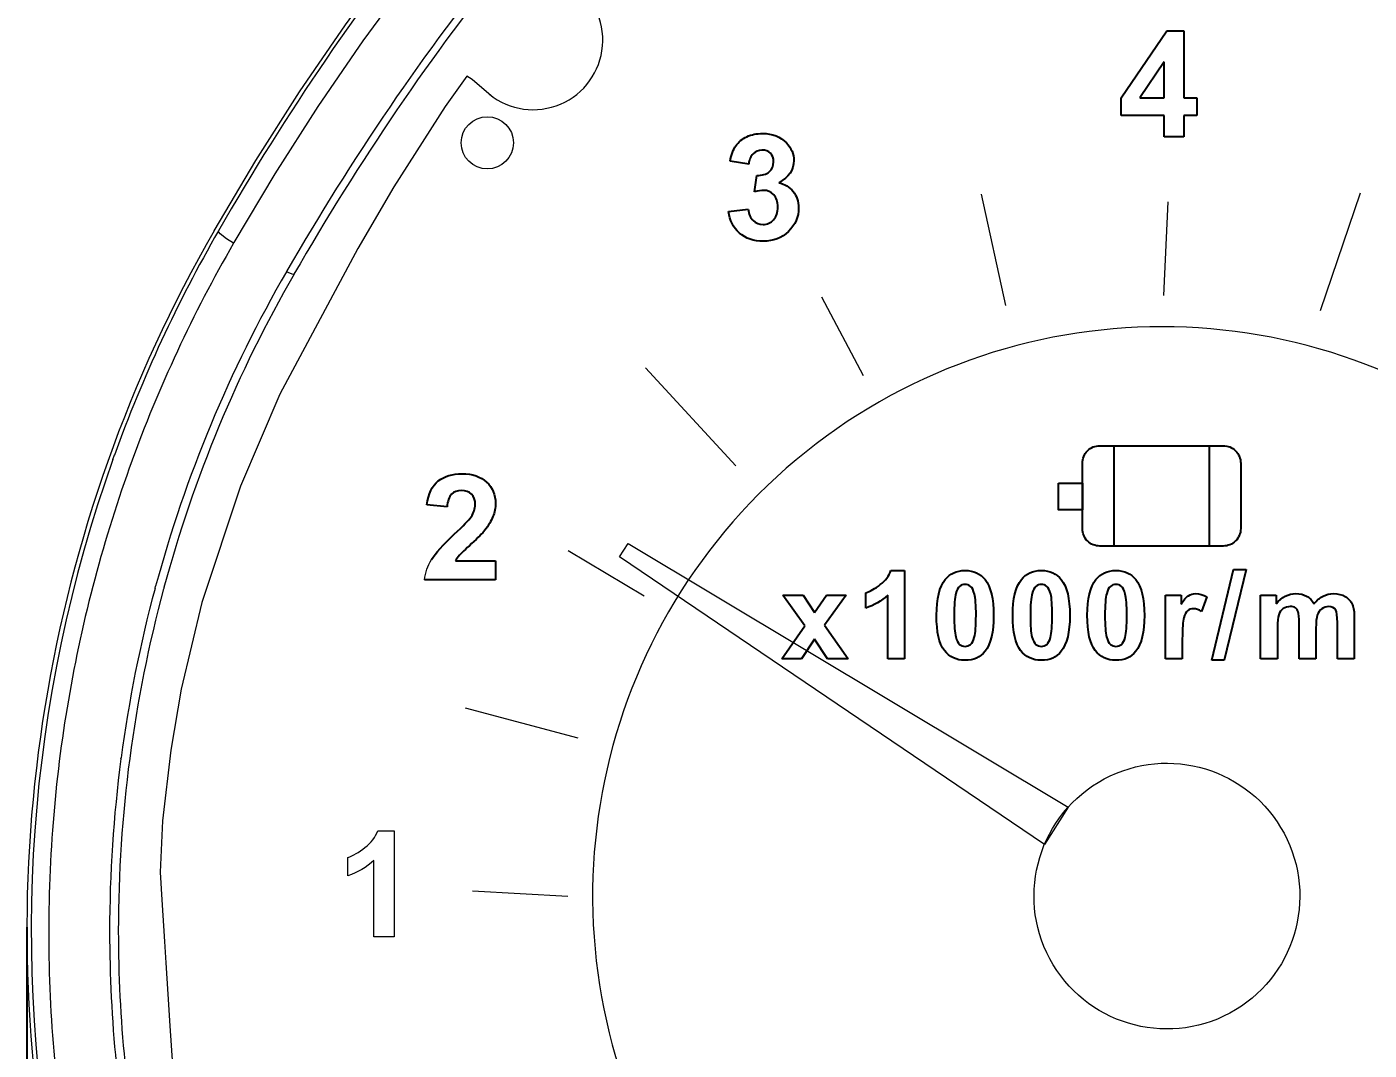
# Model space of a CAD drawing. Header units: millimetres. Extents: x 2768 to 3957, y 940 to 1781.
# Drawn here: x 2845.7 to 2922.7, y 1482 to 1540.8 of the extents above; entities that cross this region are included whole.
import ezdxf

# ---------------------------------------------------------------- set-up
doc = ezdxf.new("R2010")
doc.units = ezdxf.units.MM
doc.layers.add('layer 1', color=7, linetype='Continuous')
doc.layers.add('尺寸标注', color=2, linetype='Continuous', lineweight=25)
doc.layers.add('粗实线', color=7, linetype='Continuous', lineweight=50)
doc.styles.add('SGW', font='gbenor.shx', dxfattribs={"width": 0.6, "bigfont": 'hztxt.shx'})
doc.dimstyles.new('线性', dxfattribs={"dimtxt": 7, "dimasz": 3.5, "dimexe": 1.25, "dimexo": 0.625, "dimtad": 1, "dimdsep": 46, "dimtxsty": 'SGW', "dimcen": 2.5, "dimadec": 0, "dimazin": 0, "dimtfac": 1, "dimtmove": 0, "dimatfit": 3, "dimfxl": 0, "dimarcsym": 0})

# ---------------------------------------------------------------- blocks, each defined once
blk = doc.blocks.new('*D5')
at = {"layer": 'Defpoints', "color": 0, "transparency": 16777216}
for p in [(2845.68, 1489.724), (3250.544, 1487.475), (3250.544, 1384.509)]:
    blk.add_point(p, dxfattribs=at)
at = {"layer": '尺寸标注', "color": 0, "lineweight": -2, "transparency": 16777216}
for p, q in [((2845.68, 1489.099), (2845.68, 1383.259)), ((3250.544, 1486.85), (3250.544, 1383.259)), ((2849.18, 1384.509), (3247.044, 1384.509))]:
    blk.add_line(p, q, dxfattribs=at)
at = {"layer": '尺寸标注', "color": 0, "transparency": 16777216}
for points in [[(2849.18, 1385.093), (2849.18, 1383.926), (2845.68, 1384.509)], [(3247.044, 1385.093), (3247.044, 1383.926), (3250.544, 1384.509)]]:
    blk.add_solid(points, dxfattribs=at)
at = {"layer": '尺寸标注', "color": 0, "transparency": 16777216, "insert": (3048.112, 1388.634), "char_height": 7, "attachment_point": 5, "style": 'SGW'}
blk.add_mtext('404.9', dxfattribs=at)
blk = doc.blocks.new('_DotSmall')
at = {"color": 0, "linetype": 'ByBlock', "const_width": 0.5}
blk.add_lwpolyline([(-0.0625, 0, 1), (0.0625, 0, 1)], format="xyb", close=True, dxfattribs=at)

msp = doc.modelspace()

# ---------------------------------------------------------------- linework, layer by layer
for p, q in [((2908.082, 1516.749), (2908.082, 1510.984)), ((2913.559, 1516.749), (2913.559, 1510.984))]:
    msp.add_line(p, q)
msp.add_lwpolyline([(2907.271, 1516.749), (2914.359, 1516.749, -0.414214), (2915.359, 1515.749), (2915.359, 1511.984, -0.414214), (2914.359, 1510.984), (2907.271, 1510.984, -0.414214), (2906.271, 1511.984), (2906.271, 1515.749, -0.414214)], format="xyb", close=True)
msp.add_lwpolyline([(2904.901, 1514.587), (2906.271, 1514.587), (2906.271, 1513.074), (2904.901, 1513.074)], close=True)
at = {"layer": 'layer 1', "color": 51, "lineweight": 20}
msp.add_ellipse((2872.108, 1534.139), major_axis=(0, 1.5), ratio=1, dxfattribs=at)
at = {"layer": 'layer 1', "color": 7}
for points in [[(2908.491, 1536.72), (2908.491, 1536.72), (2911.122, 1540.569), (2911.122, 1540.569)], [(2911.122, 1540.569), (2911.122, 1540.569), (2912.097, 1540.569), (2912.097, 1540.569)], [(2912.097, 1540.569), (2912.097, 1540.569), (2912.097, 1536.724), (2912.097, 1536.724)], [(2910.972, 1538.796), (2910.972, 1538.796), (2909.579, 1536.724), (2909.579, 1536.724)], [(2910.972, 1536.724), (2910.972, 1536.724), (2910.972, 1538.796), (2910.972, 1538.796)], [(2908.491, 1535.702), (2908.491, 1535.702), (2908.491, 1536.72), (2908.491, 1536.72)], [(2909.579, 1536.724), (2909.579, 1536.724), (2910.972, 1536.724), (2910.972, 1536.724)], [(2912.097, 1536.724), (2912.097, 1536.724), (2912.849, 1536.724), (2912.849, 1536.724)], [(2912.849, 1536.724), (2912.849, 1536.724), (2912.849, 1535.702), (2912.849, 1535.702)], [(2910.972, 1535.702), (2910.972, 1535.702), (2908.491, 1535.702), (2908.491, 1535.702)], [(2910.972, 1534.483), (2910.972, 1534.483), (2910.972, 1535.702), (2910.972, 1535.702)], [(2912.097, 1535.702), (2912.097, 1535.702), (2912.097, 1534.483), (2912.097, 1534.483)], [(2912.849, 1535.702), (2912.849, 1535.702), (2912.097, 1535.702), (2912.097, 1535.702)], [(2886.38, 1533.97), (2886.53, 1534.188), (2886.74, 1534.36), (2887.008, 1534.486)], [(2912.097, 1534.483), (2912.097, 1534.483), (2910.972, 1534.483), (2910.972, 1534.483)], [(2886.043, 1533.09), (2886.118, 1533.457), (2886.229, 1533.751), (2886.38, 1533.97)], [(2887.371, 1533.512), (2887.23, 1533.375), (2887.144, 1533.174), (2887.114, 1532.91)], [(2887.114, 1532.91), (2887.114, 1532.91), (2886.043, 1533.09), (2886.043, 1533.09)], [(2887.448, 1531.322), (2887.448, 1531.322), (2887.577, 1532.268), (2887.577, 1532.268)], [(2887.577, 1532.268), (2887.892, 1532.261), (2888.131, 1532.328), (2888.296, 1532.472)], [(2888.838, 1531.847), (2889.185, 1531.772), (2889.462, 1531.606), (2889.671, 1531.346)], [(2885.957, 1530.198), (2885.957, 1530.198), (2887.08, 1530.333), (2887.08, 1530.333)], [(2886.585, 1528.959), (2886.224, 1529.275), (2886.015, 1529.687), (2885.957, 1530.198)], [(2887.08, 1530.333), (2887.117, 1530.047), (2887.213, 1529.828), (2887.371, 1529.677)], [(2868.646, 1513.344), (2868.715, 1513.984), (2868.931, 1514.442), (2869.295, 1514.722)], [(2870.052, 1513.957), (2869.909, 1513.81), (2869.826, 1513.567), (2869.803, 1513.229)], [(2869.803, 1513.229), (2869.803, 1513.229), (2868.646, 1513.344), (2868.646, 1513.344)], [(2870.213, 1511.667), (2870.738, 1512.153), (2871.058, 1512.485), (2871.176, 1512.659)], [(2872.435, 1512.673), (2872.338, 1512.426), (2872.183, 1512.168), (2871.971, 1511.898)], [(2868.907, 1510.213), (2869.127, 1510.579), (2869.564, 1511.063), (2870.213, 1511.667)], [(2871.971, 1511.898), (2871.83, 1511.719), (2871.576, 1511.461), (2871.21, 1511.125)], [(2870.513, 1510.454), (2870.416, 1510.344), (2870.335, 1510.237), (2870.275, 1510.133)], [(2871.21, 1511.125), (2870.843, 1510.789), (2870.611, 1510.565), (2870.513, 1510.454)], [(2870.275, 1510.133), (2870.275, 1510.133), (2872.582, 1510.133), (2872.582, 1510.133)], [(2872.582, 1510.133), (2872.582, 1510.133), (2872.582, 1509.053), (2872.582, 1509.053)], [(2913.703, 1504.425), (2913.703, 1504.425), (2914.954, 1509.647), (2914.954, 1509.647)], [(2915.681, 1509.647), (2915.681, 1509.647), (2914.416, 1504.425), (2914.416, 1504.425)], [(2914.954, 1509.647), (2914.954, 1509.647), (2915.681, 1509.647), (2915.681, 1509.647)], [(2872.582, 1509.053), (2872.582, 1509.053), (2868.509, 1509.053), (2868.509, 1509.053)], [(2894.668, 1508.774), (2894.964, 1509.005), (2895.168, 1509.275), (2895.277, 1509.583)], [(2895.277, 1509.583), (2895.277, 1509.583), (2896.063, 1509.583), (2896.063, 1509.583)], [(2896.063, 1509.583), (2896.063, 1509.583), (2896.063, 1504.511), (2896.063, 1504.511)], [(2898.395, 1509.065), (2898.668, 1509.41), (2899.049, 1509.583), (2899.538, 1509.583)], [(2899.538, 1509.583), (2900.028, 1509.583), (2900.41, 1509.408), (2900.686, 1509.058)], [(2902.769, 1509.065), (2903.042, 1509.41), (2903.423, 1509.583), (2903.912, 1509.583)], [(2903.912, 1509.583), (2904.403, 1509.583), (2904.785, 1509.408), (2905.06, 1509.058)], [(2907.052, 1509.065), (2907.325, 1509.41), (2907.706, 1509.583), (2908.195, 1509.583)], [(2908.195, 1509.583), (2908.685, 1509.583), (2909.067, 1509.408), (2909.342, 1509.058)], [(2889.066, 1508.169), (2889.066, 1508.169), (2890.248, 1508.169), (2890.248, 1508.169)], [(2890.331, 1506.396), (2890.331, 1506.396), (2889.066, 1508.169), (2889.066, 1508.169)], [(2890.248, 1508.169), (2890.248, 1508.169), (2890.896, 1507.164), (2890.896, 1507.164)], [(2890.896, 1507.164), (2890.896, 1507.164), (2891.578, 1508.169), (2891.578, 1508.169)], [(2892.715, 1508.169), (2892.715, 1508.169), (2891.475, 1506.437), (2891.475, 1506.437)], [(2891.578, 1508.169), (2891.578, 1508.169), (2892.715, 1508.169), (2892.715, 1508.169)], [(2893.845, 1508.305), (2894.096, 1508.387), (2894.372, 1508.543), (2894.668, 1508.774)], [(2893.845, 1507.426), (2893.845, 1507.426), (2893.845, 1508.305), (2893.845, 1508.305)], [(2895.095, 1508.16), (2894.741, 1507.828), (2894.324, 1507.584), (2893.845, 1507.426)], [(2895.095, 1504.511), (2895.095, 1504.511), (2895.095, 1508.16), (2895.095, 1508.16)], [(2899.225, 1508.668), (2899.133, 1508.593), (2899.062, 1508.459), (2899.011, 1508.266)], [(2899.538, 1508.78), (2899.422, 1508.78), (2899.317, 1508.742), (2899.225, 1508.668)], [(2899.851, 1508.668), (2899.759, 1508.742), (2899.656, 1508.78), (2899.538, 1508.78)], [(2900.077, 1508.223), (2900.017, 1508.444), (2899.941, 1508.593), (2899.851, 1508.668)], [(2903.599, 1508.668), (2903.508, 1508.593), (2903.436, 1508.459), (2903.385, 1508.266)], [(2903.912, 1508.78), (2903.796, 1508.78), (2903.691, 1508.742), (2903.599, 1508.668)], [(2904.225, 1508.668), (2904.133, 1508.742), (2904.03, 1508.78), (2903.912, 1508.78)], [(2904.451, 1508.223), (2904.391, 1508.444), (2904.315, 1508.593), (2904.225, 1508.668)], [(2907.882, 1508.668), (2907.79, 1508.593), (2907.718, 1508.459), (2907.668, 1508.266)], [(2908.195, 1508.78), (2908.078, 1508.78), (2907.974, 1508.742), (2907.882, 1508.668)], [(2908.508, 1508.668), (2908.416, 1508.742), (2908.312, 1508.78), (2908.195, 1508.78)], [(2908.733, 1508.223), (2908.673, 1508.444), (2908.598, 1508.593), (2908.508, 1508.668)], [(2911.041, 1508.169), (2911.041, 1508.169), (2911.939, 1508.169), (2911.939, 1508.169)], [(2911.041, 1504.511), (2911.041, 1504.511), (2911.041, 1508.169), (2911.041, 1508.169)], [(2911.939, 1508.169), (2911.939, 1508.169), (2911.939, 1507.65), (2911.939, 1507.65)], [(2911.939, 1507.65), (2912.093, 1507.895), (2912.232, 1508.058), (2912.355, 1508.135)], [(2913.411, 1508.069), (2913.411, 1508.069), (2913.111, 1507.226), (2913.111, 1507.226)], [(2916.5, 1504.511), (2916.5, 1504.511), (2916.5, 1508.169), (2916.5, 1508.169)], [(2916.5, 1508.169), (2916.5, 1508.169), (2917.392, 1508.169), (2917.392, 1508.169)], [(2917.392, 1508.169), (2917.392, 1508.169), (2917.392, 1507.671), (2917.392, 1507.671)], [(2919.142, 1508.108), (2919.315, 1508.012), (2919.456, 1507.866), (2919.566, 1507.671)], [(2921.364, 1508.088), (2921.55, 1507.98), (2921.689, 1507.819), (2921.781, 1507.608)], [(2917.803, 1507.391), (2917.683, 1507.311), (2917.597, 1507.194), (2917.545, 1507.043)], [(2918.66, 1507.205), (2918.626, 1507.308), (2918.572, 1507.385), (2918.5, 1507.435)], [(2920.017, 1507.387), (2919.898, 1507.305), (2919.812, 1507.184), (2919.759, 1507.024)], [(2920.913, 1506.602), (2920.913, 1506.965), (2920.88, 1507.199), (2920.813, 1507.305)], [(2921.781, 1507.608), (2921.848, 1507.452), (2921.881, 1507.199), (2921.881, 1506.85)], [(2920.913, 1504.511), (2920.913, 1504.511), (2920.913, 1506.602), (2920.913, 1506.602)], [(2921.881, 1506.85), (2921.881, 1506.85), (2921.881, 1504.511), (2921.881, 1504.511)], [(2889.011, 1504.511), (2889.011, 1504.511), (2890.331, 1506.396), (2890.331, 1506.396)], [(2891.475, 1506.437), (2891.475, 1506.437), (2892.828, 1504.511), (2892.828, 1504.511)], [(2899.001, 1505.781), (2899.061, 1505.559), (2899.136, 1505.412), (2899.226, 1505.338)], [(2903.375, 1505.781), (2903.435, 1505.559), (2903.51, 1505.412), (2903.601, 1505.338)], [(2907.657, 1505.781), (2907.717, 1505.559), (2907.793, 1505.412), (2907.883, 1505.338)], [(2890.896, 1505.645), (2890.896, 1505.645), (2890.145, 1504.511), (2890.145, 1504.511)], [(2891.64, 1504.511), (2891.64, 1504.511), (2890.896, 1505.645), (2890.896, 1505.645)], [(2899.852, 1505.34), (2899.944, 1505.414), (2900.015, 1505.548), (2900.066, 1505.741)], [(2904.226, 1505.34), (2904.318, 1505.414), (2904.39, 1505.548), (2904.44, 1505.741)], [(2908.509, 1505.34), (2908.6, 1505.414), (2908.672, 1505.548), (2908.723, 1505.741)], [(2912.009, 1505.641), (2912.009, 1505.641), (2912.009, 1504.511), (2912.009, 1504.511)], [(2890.145, 1504.511), (2890.145, 1504.511), (2889.011, 1504.511), (2889.011, 1504.511)], [(2892.828, 1504.511), (2892.828, 1504.511), (2891.64, 1504.511), (2891.64, 1504.511)], [(2896.063, 1504.511), (2896.063, 1504.511), (2895.095, 1504.511), (2895.095, 1504.511)], [(2912.009, 1504.511), (2912.009, 1504.511), (2911.041, 1504.511), (2911.041, 1504.511)], [(2914.416, 1504.425), (2914.416, 1504.425), (2913.703, 1504.425), (2913.703, 1504.425)], [(2917.467, 1504.511), (2917.467, 1504.511), (2916.5, 1504.511), (2916.5, 1504.511)], [(2919.679, 1504.511), (2919.679, 1504.511), (2918.712, 1504.511), (2918.712, 1504.511)], [(2921.881, 1504.511), (2921.881, 1504.511), (2920.913, 1504.511), (2920.913, 1504.511)]]:
    msp.add_open_spline(points, degree=3, dxfattribs=at)
for points, knots in [([(2887.008, 1534.486), (2887.278, 1534.612), (2887.578, 1534.675), (2887.911, 1534.675), (2887.911, 1534.675), (2888.483, 1534.675), (2888.94, 1534.493), (2889.284, 1534.129)], [0.64285714, 0.64285714, 0.64285714, 0.64285714, 0.67857143, 0.67857143, 0.67857143, 0.67857144, 0.71428571, 0.71428571, 0.71428571, 0.71428571]), ([(2888.363, 1533.538), (2888.241, 1533.659), (2888.079, 1533.72), (2887.879, 1533.72), (2887.879, 1533.72), (2887.68, 1533.72), (2887.511, 1533.651), (2887.371, 1533.512)], [0.42857143, 0.42857143, 0.42857143, 0.42857143, 0.46428571, 0.46428571, 0.46428571, 0.46428572, 0.5, 0.5, 0.5, 0.5]), ([(2888.296, 1532.472), (2888.462, 1532.618), (2888.545, 1532.81), (2888.545, 1533.049), (2888.545, 1533.049), (2888.545, 1533.254), (2888.484, 1533.416), (2888.363, 1533.538)], [0.35714286, 0.35714286, 0.35714286, 0.35714286, 0.39285714, 0.39285714, 0.39285714, 0.39285715, 0.42857143, 0.42857143, 0.42857143, 0.42857143]), ([(2889.284, 1534.129), (2889.568, 1533.831), (2889.71, 1533.495), (2889.71, 1533.12), (2889.71, 1533.12), (2889.71, 1532.588), (2889.42, 1532.163), (2888.838, 1531.847)], [0.71428571, 0.71428571, 0.71428571, 0.71428571, 0.75, 0.75, 0.75, 0.75000001, 0.78571429, 0.78571429, 0.78571429, 0.78571429]), ([(2888.556, 1531.152), (2888.4, 1531.324), (2888.208, 1531.408), (2887.982, 1531.408), (2887.982, 1531.408), (2887.834, 1531.408), (2887.656, 1531.38), (2887.448, 1531.322)], [0.21428571, 0.21428571, 0.21428571, 0.21428571, 0.25, 0.25, 0.25, 0.25000001, 0.28571429, 0.28571429, 0.28571429, 0.28571429]), ([(2889.671, 1531.346), (2889.878, 1531.088), (2889.983, 1530.775), (2889.983, 1530.408), (2889.983, 1530.408), (2889.983, 1529.876), (2889.788, 1529.423), (2889.4, 1529.048)], [0.82142857, 0.82142857, 0.82142857, 0.82142857, 0.85714286, 0.85714286, 0.85714286, 0.85714287, 0.89285714, 0.89285714, 0.89285714, 0.89285714]), ([(2888.546, 1529.722), (2888.71, 1529.904), (2888.792, 1530.148), (2888.792, 1530.457), (2888.792, 1530.457), (2888.792, 1530.749), (2888.714, 1530.981), (2888.556, 1531.152)], [0.14285714, 0.14285714, 0.14285714, 0.14285714, 0.17857143, 0.17857143, 0.17857143, 0.17857144, 0.21428571, 0.21428571, 0.21428571, 0.21428571]), ([(2887.371, 1529.677), (2887.527, 1529.525), (2887.718, 1529.448), (2887.941, 1529.448), (2887.941, 1529.448), (2888.181, 1529.448), (2888.383, 1529.54), (2888.546, 1529.722)], [0.07142857, 0.07142857, 0.07142857, 0.07142857, 0.10714286, 0.10714286, 0.10714286, 0.10714287, 0.14285714, 0.14285714, 0.14285714, 0.14285714]), ([(2889.4, 1529.048), (2889.012, 1528.674), (2888.528, 1528.486), (2887.949, 1528.486), (2887.949, 1528.486), (2887.4, 1528.486), (2886.946, 1528.644), (2886.585, 1528.959)], [0.89285714, 0.89285714, 0.89285714, 0.89285714, 0.92857143, 0.92857143, 0.92857143, 0.92857144, 0.96428571, 0.96428571, 0.96428571, 0.96428571]), ([(2869.295, 1514.722), (2869.659, 1515), (2870.114, 1515.139), (2870.66, 1515.139), (2870.66, 1515.139), (2871.258, 1515.139), (2871.728, 1514.977), (2872.07, 1514.655)], [0.57142857, 0.57142857, 0.57142857, 0.57142857, 0.61904762, 0.61904762, 0.61904762, 0.61904763, 0.66666667, 0.66666667, 0.66666667, 0.66666667]), ([(2872.07, 1514.655), (2872.411, 1514.332), (2872.582, 1513.931), (2872.582, 1513.452), (2872.582, 1513.452), (2872.582, 1513.179), (2872.533, 1512.92), (2872.435, 1512.673)], [0.66666667, 0.66666667, 0.66666667, 0.66666667, 0.71428571, 0.71428571, 0.71428571, 0.71428572, 0.76190476, 0.76190476, 0.76190476, 0.76190476]), ([(2871.176, 1512.659), (2871.336, 1512.899), (2871.416, 1513.136), (2871.416, 1513.37), (2871.416, 1513.37), (2871.416, 1513.628), (2871.347, 1513.827), (2871.207, 1513.967), (2871.207, 1513.967), (2871.068, 1514.106), (2870.876, 1514.176), (2870.63, 1514.176), (2870.63, 1514.176), (2870.388, 1514.176), (2870.196, 1514.102), (2870.052, 1513.957)], [0.2380952, 0.2380952, 0.2380952, 0.2380952, 0.2857143, 0.2857143, 0.2857143, 0.2857143, 0.3333333, 0.3333333, 0.3333333, 0.3333333, 0.3809524, 0.3809524, 0.3809524, 0.3809524, 0.4285714, 0.4285714, 0.4285714, 0.4285714]), ([(2898.35, 1504.992), (2898.049, 1505.369), (2897.899, 1506.043), (2897.899, 1507.012), (2897.899, 1507.012), (2897.899, 1507.963), (2898.064, 1508.648), (2898.395, 1509.065)], [0.625, 0.625, 0.625, 0.625, 0.75, 0.75, 0.75, 0.75, 0.875, 0.875, 0.875, 0.875]), ([(2900.686, 1509.058), (2901.014, 1508.646), (2901.178, 1507.96), (2901.178, 1507.002), (2901.178, 1507.002), (2901.178, 1506.047), (2901.013, 1505.36), (2900.682, 1504.941)], [0.125, 0.125, 0.125, 0.125, 0.25, 0.25, 0.25, 0.25, 0.375, 0.375, 0.375, 0.375]), ([(2902.724, 1504.992), (2902.423, 1505.369), (2902.273, 1506.043), (2902.273, 1507.012), (2902.273, 1507.012), (2902.273, 1507.963), (2902.439, 1508.648), (2902.769, 1509.065)], [0.625, 0.625, 0.625, 0.625, 0.75, 0.75, 0.75, 0.75, 0.875, 0.875, 0.875, 0.875]), ([(2905.06, 1509.058), (2905.388, 1508.646), (2905.553, 1507.96), (2905.553, 1507.002), (2905.553, 1507.002), (2905.553, 1506.047), (2905.387, 1505.36), (2905.056, 1504.941)], [0.125, 0.125, 0.125, 0.125, 0.25, 0.25, 0.25, 0.25, 0.375, 0.375, 0.375, 0.375]), ([(2907.007, 1504.992), (2906.706, 1505.369), (2906.555, 1506.043), (2906.555, 1507.012), (2906.555, 1507.012), (2906.555, 1507.963), (2906.721, 1508.648), (2907.052, 1509.065)], [0.625, 0.625, 0.625, 0.625, 0.75, 0.75, 0.75, 0.75, 0.875, 0.875, 0.875, 0.875]), ([(2909.342, 1509.058), (2909.671, 1508.646), (2909.835, 1507.96), (2909.835, 1507.002), (2909.835, 1507.002), (2909.835, 1506.047), (2909.669, 1505.36), (2909.339, 1504.941)], [0.125, 0.125, 0.125, 0.125, 0.25, 0.25, 0.25, 0.25, 0.375, 0.375, 0.375, 0.375]), ([(2899.011, 1508.266), (2898.945, 1508.015), (2898.911, 1507.594), (2898.911, 1507.002), (2898.911, 1507.002), (2898.911, 1506.409), (2898.942, 1506.002), (2899.001, 1505.781)], [0.1666667, 0.1666667, 0.1666667, 0.1666667, 0.25, 0.25, 0.25, 0.25, 0.3333333, 0.3333333, 0.3333333, 0.3333333]), ([(2900.066, 1505.741), (2900.132, 1505.989), (2900.166, 1506.409), (2900.166, 1507.002), (2900.166, 1507.002), (2900.166, 1507.594), (2900.135, 1508.001), (2900.077, 1508.223)], [0.6666667, 0.6666667, 0.6666667, 0.6666667, 0.75, 0.75, 0.75, 0.75, 0.8333333, 0.8333333, 0.8333333, 0.8333333]), ([(2903.385, 1508.266), (2903.319, 1508.015), (2903.285, 1507.594), (2903.285, 1507.002), (2903.285, 1507.002), (2903.285, 1506.409), (2903.316, 1506.002), (2903.375, 1505.781)], [0.1666667, 0.1666667, 0.1666667, 0.1666667, 0.25, 0.25, 0.25, 0.25, 0.3333333, 0.3333333, 0.3333333, 0.3333333]), ([(2904.44, 1505.741), (2904.506, 1505.989), (2904.54, 1506.409), (2904.54, 1507.002), (2904.54, 1507.002), (2904.54, 1507.594), (2904.51, 1508.001), (2904.451, 1508.223)], [0.6666667, 0.6666667, 0.6666667, 0.6666667, 0.75, 0.75, 0.75, 0.75, 0.8333333, 0.8333333, 0.8333333, 0.8333333]), ([(2907.668, 1508.266), (2907.602, 1508.015), (2907.568, 1507.594), (2907.568, 1507.002), (2907.568, 1507.002), (2907.568, 1506.409), (2907.599, 1506.002), (2907.657, 1505.781)], [0.1666667, 0.1666667, 0.1666667, 0.1666667, 0.25, 0.25, 0.25, 0.25, 0.3333333, 0.3333333, 0.3333333, 0.3333333]), ([(2908.723, 1505.741), (2908.789, 1505.989), (2908.823, 1506.409), (2908.823, 1507.002), (2908.823, 1507.002), (2908.823, 1507.594), (2908.792, 1508.001), (2908.733, 1508.223)], [0.6666667, 0.6666667, 0.6666667, 0.6666667, 0.75, 0.75, 0.75, 0.75, 0.8333333, 0.8333333, 0.8333333, 0.8333333]), ([(2912.355, 1508.135), (2912.478, 1508.213), (2912.617, 1508.253), (2912.773, 1508.253), (2912.773, 1508.253), (2912.994, 1508.253), (2913.206, 1508.192), (2913.411, 1508.069)], [0.3846154, 0.3846154, 0.3846154, 0.3846154, 0.4615385, 0.4615385, 0.4615385, 0.4615385, 0.5384615, 0.5384615, 0.5384615, 0.5384615]), ([(2917.392, 1507.671), (2917.711, 1508.059), (2918.092, 1508.253), (2918.533, 1508.253), (2918.533, 1508.253), (2918.767, 1508.253), (2918.97, 1508.205), (2919.142, 1508.108)], [0.06666667, 0.06666667, 0.06666667, 0.06666667, 0.1, 0.1, 0.1, 0.10000001, 0.13333333, 0.13333333, 0.13333333, 0.13333333]), ([(2919.566, 1507.671), (2919.726, 1507.866), (2919.9, 1508.012), (2920.086, 1508.108), (2920.086, 1508.108), (2920.272, 1508.205), (2920.471, 1508.253), (2920.682, 1508.253), (2920.682, 1508.253), (2920.95, 1508.253), (2921.179, 1508.198), (2921.364, 1508.088)], [0.1666667, 0.1666667, 0.1666667, 0.1666667, 0.2, 0.2, 0.2, 0.2, 0.2333333, 0.2333333, 0.2333333, 0.2333333, 0.2666667, 0.2666667, 0.2666667, 0.2666667]), ([(2913.111, 1507.226), (2912.948, 1507.331), (2912.797, 1507.384), (2912.657, 1507.384), (2912.657, 1507.384), (2912.52, 1507.384), (2912.406, 1507.347), (2912.312, 1507.272)], [0.6153846, 0.6153846, 0.6153846, 0.6153846, 0.6923077, 0.6923077, 0.6923077, 0.6923077, 0.7692308, 0.7692308, 0.7692308, 0.7692308]), ([(2918.5, 1507.435), (2918.427, 1507.486), (2918.329, 1507.512), (2918.205, 1507.512), (2918.205, 1507.512), (2918.055, 1507.512), (2917.921, 1507.472), (2917.803, 1507.391)], [0.76666667, 0.76666667, 0.76666667, 0.76666667, 0.8, 0.8, 0.8, 0.80000001, 0.83333333, 0.83333333, 0.83333333, 0.83333333]), ([(2920.813, 1507.305), (2920.724, 1507.443), (2920.586, 1507.512), (2920.4, 1507.512), (2920.4, 1507.512), (2920.264, 1507.512), (2920.137, 1507.471), (2920.017, 1507.387)], [0.46666667, 0.46666667, 0.46666667, 0.46666667, 0.5, 0.5, 0.5, 0.50000001, 0.53333333, 0.53333333, 0.53333333, 0.53333333]), ([(2912.312, 1507.272), (2912.217, 1507.198), (2912.144, 1507.063), (2912.09, 1506.868), (2912.09, 1506.868), (2912.036, 1506.672), (2912.009, 1506.263), (2912.009, 1505.641)], [0.7692308, 0.7692308, 0.7692308, 0.7692308, 0.8461538, 0.8461538, 0.8461538, 0.8461539, 0.9230769, 0.9230769, 0.9230769, 0.9230769]), ([(2917.545, 1507.043), (2917.493, 1506.891), (2917.467, 1506.641), (2917.467, 1506.289), (2917.467, 1506.289), (2917.467, 1506.289), (2917.467, 1504.511), (2917.467, 1504.511)], [0.86666667, 0.86666667, 0.86666667, 0.86666667, 0.9, 0.9, 0.9, 0.90000001, 0.93333333, 0.93333333, 0.93333333, 0.93333333]), ([(2918.712, 1504.511), (2918.712, 1504.511), (2918.712, 1506.516), (2918.712, 1506.516), (2918.712, 1506.516), (2918.712, 1506.872), (2918.694, 1507.102), (2918.66, 1507.205)], [0.66666667, 0.66666667, 0.66666667, 0.66666667, 0.7, 0.7, 0.7, 0.70000001, 0.73333333, 0.73333333, 0.73333333, 0.73333333]), ([(2919.759, 1507.024), (2919.706, 1506.864), (2919.679, 1506.612), (2919.679, 1506.268), (2919.679, 1506.268), (2919.679, 1506.268), (2919.679, 1504.511), (2919.679, 1504.511)], [0.56666667, 0.56666667, 0.56666667, 0.56666667, 0.6, 0.6, 0.6, 0.60000001, 0.63333333, 0.63333333, 0.63333333, 0.63333333]), ([(2900.682, 1504.941), (2900.409, 1504.597), (2900.028, 1504.425), (2899.538, 1504.425), (2899.538, 1504.425), (2899.048, 1504.425), (2898.651, 1504.613), (2898.35, 1504.992)], [0.375, 0.375, 0.375, 0.375, 0.5, 0.5, 0.5, 0.5, 0.625, 0.625, 0.625, 0.625]), ([(2899.226, 1505.338), (2899.318, 1505.265), (2899.422, 1505.227), (2899.538, 1505.227), (2899.538, 1505.227), (2899.656, 1505.227), (2899.76, 1505.265), (2899.852, 1505.34)], [0.4166667, 0.4166667, 0.4166667, 0.4166667, 0.5, 0.5, 0.5, 0.5, 0.5833333, 0.5833333, 0.5833333, 0.5833333]), ([(2905.056, 1504.941), (2904.784, 1504.597), (2904.403, 1504.425), (2903.912, 1504.425), (2903.912, 1504.425), (2903.422, 1504.425), (2903.025, 1504.613), (2902.724, 1504.992)], [0.375, 0.375, 0.375, 0.375, 0.5, 0.5, 0.5, 0.5, 0.625, 0.625, 0.625, 0.625]), ([(2903.601, 1505.338), (2903.692, 1505.265), (2903.796, 1505.227), (2903.912, 1505.227), (2903.912, 1505.227), (2904.03, 1505.227), (2904.134, 1505.265), (2904.226, 1505.34)], [0.4166667, 0.4166667, 0.4166667, 0.4166667, 0.5, 0.5, 0.5, 0.5, 0.5833333, 0.5833333, 0.5833333, 0.5833333]), ([(2909.339, 1504.941), (2909.066, 1504.597), (2908.685, 1504.425), (2908.195, 1504.425), (2908.195, 1504.425), (2907.704, 1504.425), (2907.308, 1504.613), (2907.007, 1504.992)], [0.375, 0.375, 0.375, 0.375, 0.5, 0.5, 0.5, 0.5, 0.625, 0.625, 0.625, 0.625]), ([(2907.883, 1505.338), (2907.975, 1505.265), (2908.078, 1505.227), (2908.195, 1505.227), (2908.195, 1505.227), (2908.312, 1505.227), (2908.417, 1505.265), (2908.509, 1505.34)], [0.4166667, 0.4166667, 0.4166667, 0.4166667, 0.5, 0.5, 0.5, 0.5, 0.5833333, 0.5833333, 0.5833333, 0.5833333])]:
    msp.add_open_spline(points, degree=3, knots=knots, dxfattribs=at)
at = {"layer": 'layer 1', "color": 7, "lineweight": 0}
for points in [[(2901.872, 1524.802), (2901.872, 1524.802), (2900.48, 1531.188), (2900.48, 1531.188)], [(2919.934, 1524.512), (2919.934, 1524.512), (2922.231, 1531.274), (2922.231, 1531.274)], [(2910.945, 1525.38), (2910.945, 1525.38), (2911.19, 1530.741), (2911.19, 1530.741)], [(2931.858, 1515.928), (2919.705, 1526.126), (2901.985, 1526.126), (2889.832, 1515.928)], [(2893.715, 1520.768), (2893.715, 1520.768), (2891.313, 1525.276), (2891.313, 1525.276)], [(2886.384, 1515.598), (2886.384, 1515.598), (2881.184, 1521.215), (2881.184, 1521.215)], [(2889.832, 1515.928), (2877.83, 1505.857), (2874.68, 1488.71), (2882.246, 1475.051)], [(2881.108, 1508.101), (2881.108, 1508.101), (2876.755, 1510.706), (2876.755, 1510.706)], [(2868.509, 1509.053), (2868.555, 1509.461), (2868.686, 1509.848), (2868.907, 1510.213)], [(2877.335, 1499.953), (2877.335, 1499.953), (2870.863, 1501.672), (2870.863, 1501.672)], [(2876.733, 1490.857), (2876.733, 1490.857), (2871.257, 1491.173), (2871.257, 1491.173)]]:
    msp.add_open_spline(points, degree=3, dxfattribs=at)
at = {"layer": 'layer 1', "color": 22, "lineweight": 0}
for points in [[(2879.703, 1510.371), (2879.703, 1510.371), (2880.187, 1511.129), (2880.187, 1511.129)], [(2904.092, 1493.844), (2904.092, 1493.844), (2879.703, 1510.371), (2879.703, 1510.371)], [(2880.187, 1511.129), (2880.187, 1511.129), (2905.459, 1495.998), (2905.459, 1495.998)], [(2905.459, 1495.998), (2905.459, 1495.998), (2904.092, 1493.844), (2904.092, 1493.844)]]:
    msp.add_open_spline(points, degree=3, dxfattribs=at)
at = {"layer": 'layer 1', "color": 7, "lineweight": 9}
for points in [[(2913.703, 1504.425), (2913.703, 1504.425), (2914.954, 1509.647), (2914.954, 1509.647)], [(2915.681, 1509.647), (2915.681, 1509.647), (2914.416, 1504.425), (2914.416, 1504.425)], [(2914.954, 1509.647), (2914.954, 1509.647), (2915.681, 1509.647), (2915.681, 1509.647)], [(2894.668, 1508.774), (2894.964, 1509.005), (2895.168, 1509.275), (2895.277, 1509.583)], [(2895.277, 1509.583), (2895.277, 1509.583), (2896.063, 1509.583), (2896.063, 1509.583)], [(2896.063, 1509.583), (2896.063, 1509.583), (2896.063, 1504.511), (2896.063, 1504.511)], [(2898.395, 1509.065), (2898.668, 1509.41), (2899.049, 1509.583), (2899.538, 1509.583)], [(2899.538, 1509.583), (2900.028, 1509.583), (2900.41, 1509.408), (2900.686, 1509.058)], [(2902.769, 1509.065), (2903.042, 1509.41), (2903.423, 1509.583), (2903.912, 1509.583)], [(2903.912, 1509.583), (2904.403, 1509.583), (2904.785, 1509.408), (2905.06, 1509.058)], [(2907.052, 1509.065), (2907.325, 1509.41), (2907.706, 1509.583), (2908.195, 1509.583)], [(2908.195, 1509.583), (2908.685, 1509.583), (2909.067, 1509.408), (2909.342, 1509.058)], [(2889.066, 1508.169), (2889.066, 1508.169), (2890.248, 1508.169), (2890.248, 1508.169)], [(2890.331, 1506.396), (2890.331, 1506.396), (2889.066, 1508.169), (2889.066, 1508.169)], [(2890.248, 1508.169), (2890.248, 1508.169), (2890.896, 1507.164), (2890.896, 1507.164)], [(2890.896, 1507.164), (2890.896, 1507.164), (2891.578, 1508.169), (2891.578, 1508.169)], [(2892.715, 1508.169), (2892.715, 1508.169), (2891.475, 1506.437), (2891.475, 1506.437)], [(2891.578, 1508.169), (2891.578, 1508.169), (2892.715, 1508.169), (2892.715, 1508.169)], [(2893.845, 1508.305), (2894.096, 1508.387), (2894.372, 1508.543), (2894.668, 1508.774)], [(2893.845, 1507.426), (2893.845, 1507.426), (2893.845, 1508.305), (2893.845, 1508.305)], [(2895.095, 1508.16), (2894.741, 1507.828), (2894.324, 1507.584), (2893.845, 1507.426)], [(2895.095, 1504.511), (2895.095, 1504.511), (2895.095, 1508.16), (2895.095, 1508.16)], [(2899.225, 1508.668), (2899.133, 1508.593), (2899.062, 1508.459), (2899.011, 1508.266)], [(2899.538, 1508.78), (2899.422, 1508.78), (2899.317, 1508.742), (2899.225, 1508.668)], [(2899.851, 1508.668), (2899.759, 1508.742), (2899.656, 1508.78), (2899.538, 1508.78)], [(2900.077, 1508.223), (2900.017, 1508.444), (2899.941, 1508.593), (2899.851, 1508.668)], [(2903.599, 1508.668), (2903.508, 1508.593), (2903.436, 1508.459), (2903.385, 1508.266)], [(2903.912, 1508.78), (2903.796, 1508.78), (2903.691, 1508.742), (2903.599, 1508.668)], [(2904.225, 1508.668), (2904.133, 1508.742), (2904.03, 1508.78), (2903.912, 1508.78)], [(2904.451, 1508.223), (2904.391, 1508.444), (2904.315, 1508.593), (2904.225, 1508.668)], [(2907.882, 1508.668), (2907.79, 1508.593), (2907.718, 1508.459), (2907.668, 1508.266)], [(2908.195, 1508.78), (2908.078, 1508.78), (2907.974, 1508.742), (2907.882, 1508.668)], [(2908.508, 1508.668), (2908.416, 1508.742), (2908.312, 1508.78), (2908.195, 1508.78)], [(2908.733, 1508.223), (2908.673, 1508.444), (2908.598, 1508.593), (2908.508, 1508.668)], [(2911.041, 1508.169), (2911.041, 1508.169), (2911.939, 1508.169), (2911.939, 1508.169)], [(2911.041, 1504.511), (2911.041, 1504.511), (2911.041, 1508.169), (2911.041, 1508.169)], [(2911.939, 1508.169), (2911.939, 1508.169), (2911.939, 1507.65), (2911.939, 1507.65)], [(2911.939, 1507.65), (2912.093, 1507.895), (2912.232, 1508.058), (2912.355, 1508.135)], [(2913.411, 1508.069), (2913.411, 1508.069), (2913.111, 1507.226), (2913.111, 1507.226)], [(2916.5, 1504.511), (2916.5, 1504.511), (2916.5, 1508.169), (2916.5, 1508.169)], [(2916.5, 1508.169), (2916.5, 1508.169), (2917.392, 1508.169), (2917.392, 1508.169)], [(2917.392, 1508.169), (2917.392, 1508.169), (2917.392, 1507.671), (2917.392, 1507.671)], [(2919.142, 1508.108), (2919.315, 1508.012), (2919.456, 1507.866), (2919.566, 1507.671)], [(2921.364, 1508.088), (2921.55, 1507.98), (2921.689, 1507.819), (2921.781, 1507.608)], [(2917.803, 1507.391), (2917.683, 1507.311), (2917.597, 1507.194), (2917.545, 1507.043)], [(2918.66, 1507.205), (2918.626, 1507.308), (2918.572, 1507.385), (2918.5, 1507.435)], [(2920.017, 1507.387), (2919.898, 1507.305), (2919.812, 1507.184), (2919.759, 1507.024)], [(2920.913, 1506.602), (2920.913, 1506.965), (2920.88, 1507.199), (2920.813, 1507.305)], [(2921.781, 1507.608), (2921.848, 1507.452), (2921.881, 1507.199), (2921.881, 1506.85)], [(2920.913, 1504.511), (2920.913, 1504.511), (2920.913, 1506.602), (2920.913, 1506.602)], [(2921.881, 1506.85), (2921.881, 1506.85), (2921.881, 1504.511), (2921.881, 1504.511)], [(2889.011, 1504.511), (2889.011, 1504.511), (2890.331, 1506.396), (2890.331, 1506.396)], [(2891.475, 1506.437), (2891.475, 1506.437), (2892.828, 1504.511), (2892.828, 1504.511)], [(2899.001, 1505.781), (2899.061, 1505.559), (2899.136, 1505.412), (2899.226, 1505.338)], [(2903.375, 1505.781), (2903.435, 1505.559), (2903.51, 1505.412), (2903.601, 1505.338)], [(2907.657, 1505.781), (2907.717, 1505.559), (2907.793, 1505.412), (2907.883, 1505.338)], [(2890.896, 1505.645), (2890.896, 1505.645), (2890.145, 1504.511), (2890.145, 1504.511)], [(2891.64, 1504.511), (2891.64, 1504.511), (2890.896, 1505.645), (2890.896, 1505.645)], [(2899.852, 1505.34), (2899.944, 1505.414), (2900.015, 1505.548), (2900.066, 1505.741)], [(2904.226, 1505.34), (2904.318, 1505.414), (2904.39, 1505.548), (2904.44, 1505.741)], [(2908.509, 1505.34), (2908.6, 1505.414), (2908.672, 1505.548), (2908.723, 1505.741)], [(2912.009, 1505.641), (2912.009, 1505.641), (2912.009, 1504.511), (2912.009, 1504.511)], [(2890.145, 1504.511), (2890.145, 1504.511), (2889.011, 1504.511), (2889.011, 1504.511)], [(2892.828, 1504.511), (2892.828, 1504.511), (2891.64, 1504.511), (2891.64, 1504.511)], [(2896.063, 1504.511), (2896.063, 1504.511), (2895.095, 1504.511), (2895.095, 1504.511)], [(2912.009, 1504.511), (2912.009, 1504.511), (2911.041, 1504.511), (2911.041, 1504.511)], [(2914.416, 1504.425), (2914.416, 1504.425), (2913.703, 1504.425), (2913.703, 1504.425)], [(2917.467, 1504.511), (2917.467, 1504.511), (2916.5, 1504.511), (2916.5, 1504.511)], [(2919.679, 1504.511), (2919.679, 1504.511), (2918.712, 1504.511), (2918.712, 1504.511)], [(2921.881, 1504.511), (2921.881, 1504.511), (2920.913, 1504.511), (2920.913, 1504.511)]]:
    msp.add_open_spline(points, degree=3, dxfattribs=at)
for points, knots in [([(2898.35, 1504.992), (2898.049, 1505.369), (2897.899, 1506.043), (2897.899, 1507.012), (2897.899, 1507.012), (2897.899, 1507.963), (2898.064, 1508.648), (2898.395, 1509.065)], [0.625, 0.625, 0.625, 0.625, 0.75, 0.75, 0.75, 0.75, 0.875, 0.875, 0.875, 0.875]), ([(2900.686, 1509.058), (2901.014, 1508.646), (2901.178, 1507.96), (2901.178, 1507.002), (2901.178, 1507.002), (2901.178, 1506.047), (2901.013, 1505.36), (2900.682, 1504.941)], [0.125, 0.125, 0.125, 0.125, 0.25, 0.25, 0.25, 0.25, 0.375, 0.375, 0.375, 0.375]), ([(2902.724, 1504.992), (2902.423, 1505.369), (2902.273, 1506.043), (2902.273, 1507.012), (2902.273, 1507.012), (2902.273, 1507.963), (2902.439, 1508.648), (2902.769, 1509.065)], [0.625, 0.625, 0.625, 0.625, 0.75, 0.75, 0.75, 0.75, 0.875, 0.875, 0.875, 0.875]), ([(2905.06, 1509.058), (2905.388, 1508.646), (2905.553, 1507.96), (2905.553, 1507.002), (2905.553, 1507.002), (2905.553, 1506.047), (2905.387, 1505.36), (2905.056, 1504.941)], [0.125, 0.125, 0.125, 0.125, 0.25, 0.25, 0.25, 0.25, 0.375, 0.375, 0.375, 0.375]), ([(2907.007, 1504.992), (2906.706, 1505.369), (2906.555, 1506.043), (2906.555, 1507.012), (2906.555, 1507.012), (2906.555, 1507.963), (2906.721, 1508.648), (2907.052, 1509.065)], [0.625, 0.625, 0.625, 0.625, 0.75, 0.75, 0.75, 0.75, 0.875, 0.875, 0.875, 0.875]), ([(2909.342, 1509.058), (2909.671, 1508.646), (2909.835, 1507.96), (2909.835, 1507.002), (2909.835, 1507.002), (2909.835, 1506.047), (2909.669, 1505.36), (2909.339, 1504.941)], [0.125, 0.125, 0.125, 0.125, 0.25, 0.25, 0.25, 0.25, 0.375, 0.375, 0.375, 0.375]), ([(2899.011, 1508.266), (2898.945, 1508.015), (2898.911, 1507.594), (2898.911, 1507.002), (2898.911, 1507.002), (2898.911, 1506.409), (2898.942, 1506.002), (2899.001, 1505.781)], [0.1666667, 0.1666667, 0.1666667, 0.1666667, 0.25, 0.25, 0.25, 0.25, 0.3333333, 0.3333333, 0.3333333, 0.3333333]), ([(2900.066, 1505.741), (2900.132, 1505.989), (2900.166, 1506.409), (2900.166, 1507.002), (2900.166, 1507.002), (2900.166, 1507.594), (2900.135, 1508.001), (2900.077, 1508.223)], [0.6666667, 0.6666667, 0.6666667, 0.6666667, 0.75, 0.75, 0.75, 0.75, 0.8333333, 0.8333333, 0.8333333, 0.8333333]), ([(2903.385, 1508.266), (2903.319, 1508.015), (2903.285, 1507.594), (2903.285, 1507.002), (2903.285, 1507.002), (2903.285, 1506.409), (2903.316, 1506.002), (2903.375, 1505.781)], [0.1666667, 0.1666667, 0.1666667, 0.1666667, 0.25, 0.25, 0.25, 0.25, 0.3333333, 0.3333333, 0.3333333, 0.3333333]), ([(2904.44, 1505.741), (2904.506, 1505.989), (2904.54, 1506.409), (2904.54, 1507.002), (2904.54, 1507.002), (2904.54, 1507.594), (2904.51, 1508.001), (2904.451, 1508.223)], [0.6666667, 0.6666667, 0.6666667, 0.6666667, 0.75, 0.75, 0.75, 0.75, 0.8333333, 0.8333333, 0.8333333, 0.8333333]), ([(2907.668, 1508.266), (2907.602, 1508.015), (2907.568, 1507.594), (2907.568, 1507.002), (2907.568, 1507.002), (2907.568, 1506.409), (2907.599, 1506.002), (2907.657, 1505.781)], [0.1666667, 0.1666667, 0.1666667, 0.1666667, 0.25, 0.25, 0.25, 0.25, 0.3333333, 0.3333333, 0.3333333, 0.3333333]), ([(2908.723, 1505.741), (2908.789, 1505.989), (2908.823, 1506.409), (2908.823, 1507.002), (2908.823, 1507.002), (2908.823, 1507.594), (2908.792, 1508.001), (2908.733, 1508.223)], [0.6666667, 0.6666667, 0.6666667, 0.6666667, 0.75, 0.75, 0.75, 0.75, 0.8333333, 0.8333333, 0.8333333, 0.8333333]), ([(2912.355, 1508.135), (2912.478, 1508.213), (2912.617, 1508.253), (2912.773, 1508.253), (2912.773, 1508.253), (2912.994, 1508.253), (2913.206, 1508.192), (2913.411, 1508.069)], [0.3846154, 0.3846154, 0.3846154, 0.3846154, 0.4615385, 0.4615385, 0.4615385, 0.4615385, 0.5384615, 0.5384615, 0.5384615, 0.5384615]), ([(2917.392, 1507.671), (2917.711, 1508.059), (2918.092, 1508.253), (2918.533, 1508.253), (2918.533, 1508.253), (2918.767, 1508.253), (2918.97, 1508.205), (2919.142, 1508.108)], [0.06666667, 0.06666667, 0.06666667, 0.06666667, 0.1, 0.1, 0.1, 0.10000001, 0.13333333, 0.13333333, 0.13333333, 0.13333333]), ([(2919.566, 1507.671), (2919.726, 1507.866), (2919.9, 1508.012), (2920.086, 1508.108), (2920.086, 1508.108), (2920.272, 1508.205), (2920.471, 1508.253), (2920.682, 1508.253), (2920.682, 1508.253), (2920.95, 1508.253), (2921.179, 1508.198), (2921.364, 1508.088)], [0.1666667, 0.1666667, 0.1666667, 0.1666667, 0.2, 0.2, 0.2, 0.2, 0.2333333, 0.2333333, 0.2333333, 0.2333333, 0.2666667, 0.2666667, 0.2666667, 0.2666667]), ([(2913.111, 1507.226), (2912.948, 1507.331), (2912.797, 1507.384), (2912.657, 1507.384), (2912.657, 1507.384), (2912.52, 1507.384), (2912.406, 1507.347), (2912.312, 1507.272)], [0.6153846, 0.6153846, 0.6153846, 0.6153846, 0.6923077, 0.6923077, 0.6923077, 0.6923077, 0.7692308, 0.7692308, 0.7692308, 0.7692308]), ([(2918.5, 1507.435), (2918.427, 1507.486), (2918.329, 1507.512), (2918.205, 1507.512), (2918.205, 1507.512), (2918.055, 1507.512), (2917.921, 1507.472), (2917.803, 1507.391)], [0.76666667, 0.76666667, 0.76666667, 0.76666667, 0.8, 0.8, 0.8, 0.80000001, 0.83333333, 0.83333333, 0.83333333, 0.83333333]), ([(2920.813, 1507.305), (2920.724, 1507.443), (2920.586, 1507.512), (2920.4, 1507.512), (2920.4, 1507.512), (2920.264, 1507.512), (2920.137, 1507.471), (2920.017, 1507.387)], [0.46666667, 0.46666667, 0.46666667, 0.46666667, 0.5, 0.5, 0.5, 0.50000001, 0.53333333, 0.53333333, 0.53333333, 0.53333333]), ([(2912.312, 1507.272), (2912.217, 1507.198), (2912.144, 1507.063), (2912.09, 1506.868), (2912.09, 1506.868), (2912.036, 1506.672), (2912.009, 1506.263), (2912.009, 1505.641)], [0.7692308, 0.7692308, 0.7692308, 0.7692308, 0.8461538, 0.8461538, 0.8461538, 0.8461539, 0.9230769, 0.9230769, 0.9230769, 0.9230769]), ([(2917.545, 1507.043), (2917.493, 1506.891), (2917.467, 1506.641), (2917.467, 1506.289), (2917.467, 1506.289), (2917.467, 1506.289), (2917.467, 1504.511), (2917.467, 1504.511)], [0.86666667, 0.86666667, 0.86666667, 0.86666667, 0.9, 0.9, 0.9, 0.90000001, 0.93333333, 0.93333333, 0.93333333, 0.93333333]), ([(2918.712, 1504.511), (2918.712, 1504.511), (2918.712, 1506.516), (2918.712, 1506.516), (2918.712, 1506.516), (2918.712, 1506.872), (2918.694, 1507.102), (2918.66, 1507.205)], [0.66666667, 0.66666667, 0.66666667, 0.66666667, 0.7, 0.7, 0.7, 0.70000001, 0.73333333, 0.73333333, 0.73333333, 0.73333333]), ([(2919.759, 1507.024), (2919.706, 1506.864), (2919.679, 1506.612), (2919.679, 1506.268), (2919.679, 1506.268), (2919.679, 1506.268), (2919.679, 1504.511), (2919.679, 1504.511)], [0.56666667, 0.56666667, 0.56666667, 0.56666667, 0.6, 0.6, 0.6, 0.60000001, 0.63333333, 0.63333333, 0.63333333, 0.63333333]), ([(2900.682, 1504.941), (2900.409, 1504.597), (2900.028, 1504.425), (2899.538, 1504.425), (2899.538, 1504.425), (2899.048, 1504.425), (2898.651, 1504.613), (2898.35, 1504.992)], [0.375, 0.375, 0.375, 0.375, 0.5, 0.5, 0.5, 0.5, 0.625, 0.625, 0.625, 0.625]), ([(2899.226, 1505.338), (2899.318, 1505.265), (2899.422, 1505.227), (2899.538, 1505.227), (2899.538, 1505.227), (2899.656, 1505.227), (2899.76, 1505.265), (2899.852, 1505.34)], [0.4166667, 0.4166667, 0.4166667, 0.4166667, 0.5, 0.5, 0.5, 0.5, 0.5833333, 0.5833333, 0.5833333, 0.5833333]), ([(2905.056, 1504.941), (2904.784, 1504.597), (2904.403, 1504.425), (2903.912, 1504.425), (2903.912, 1504.425), (2903.422, 1504.425), (2903.025, 1504.613), (2902.724, 1504.992)], [0.375, 0.375, 0.375, 0.375, 0.5, 0.5, 0.5, 0.5, 0.625, 0.625, 0.625, 0.625]), ([(2903.601, 1505.338), (2903.692, 1505.265), (2903.796, 1505.227), (2903.912, 1505.227), (2903.912, 1505.227), (2904.03, 1505.227), (2904.134, 1505.265), (2904.226, 1505.34)], [0.4166667, 0.4166667, 0.4166667, 0.4166667, 0.5, 0.5, 0.5, 0.5, 0.5833333, 0.5833333, 0.5833333, 0.5833333]), ([(2909.339, 1504.941), (2909.066, 1504.597), (2908.685, 1504.425), (2908.195, 1504.425), (2908.195, 1504.425), (2907.704, 1504.425), (2907.308, 1504.613), (2907.007, 1504.992)], [0.375, 0.375, 0.375, 0.375, 0.5, 0.5, 0.5, 0.5, 0.625, 0.625, 0.625, 0.625]), ([(2907.883, 1505.338), (2907.975, 1505.265), (2908.078, 1505.227), (2908.195, 1505.227), (2908.195, 1505.227), (2908.312, 1505.227), (2908.417, 1505.265), (2908.509, 1505.34)], [0.4166667, 0.4166667, 0.4166667, 0.4166667, 0.5, 0.5, 0.5, 0.5, 0.5833333, 0.5833333, 0.5833333, 0.5833333])]:
    msp.add_open_spline(points, degree=3, knots=knots, dxfattribs=at)
at = {"layer": 'layer 1', "color": 253, "lineweight": 20}
for points, knots in [([(2904.4, 1487.283), (2902.41, 1490.996), (2903.808, 1495.621), (2907.521, 1497.611), (2907.521, 1497.611), (2911.234, 1499.601), (2915.859, 1498.203), (2917.849, 1494.49)], [0.5, 0.5, 0.5, 0.5, 0.75, 0.75, 0.75, 0.75, 1, 1, 1, 1]), ([(2917.849, 1494.49), (2919.839, 1490.777), (2918.442, 1486.152), (2914.728, 1484.162), (2914.728, 1484.162), (2911.015, 1482.172), (2906.39, 1483.57), (2904.4, 1487.283)], [0, 0, 0, 0, 0.25, 0.25, 0.25, 0.25, 0.5, 0.5, 0.5, 0.5])]:
    msp.add_open_spline(points, degree=3, knots=knots, dxfattribs=at)
at = {"layer": '粗实线', "color": 7, "lineweight": 0}
for p, q in [((2857.565, 1528.411), (2857.545, 1528.376)), ((2850.613, 1515.954), (2850.706, 1516.214)), ((2851.647, 1515.711), (2851.557, 1515.463)), ((2853.034, 1508.553), (2853.066, 1508.674)), ((2853.549, 1508.612), (2853.529, 1508.539)), ((2851.079, 1498.766), (2851.087, 1498.829))]:
    msp.add_line(p, q, dxfattribs=at)
for points in [[(2856.426, 1529.085), (2858.821, 1533.116), (2861.333, 1537.059), (2863.96, 1540.913), (2866.702, 1544.674), (2869.557, 1548.342), (2872.524, 1551.913), (2875.6, 1555.388), (2878.783, 1558.764), (2882.07, 1562.041), (2885.459, 1565.219)], [(2870.459, 1547.272), (2867.658, 1543.678), (2864.967, 1539.993), (2862.387, 1536.219), (2859.919, 1532.357), (2857.565, 1528.411)], [(2857.545, 1528.376), (2857.135, 1528.626), (2856.782, 1528.904), (2856.691, 1529.012), (2856.675, 1529.049), (2856.673, 1529.064), (2856.677, 1529.084)], [(2861.012, 1526.593), (2861.009, 1526.589), (2860.995, 1526.583), (2860.974, 1526.582), (2860.913, 1526.593), (2860.583, 1526.738), (2860.579, 1526.74)]]:
    msp.add_lwpolyline(points, dxfattribs=at)
for centre, radius, start, end in [((2986.049, 1454.865), 149.15, 132.28089, 150.15723), ((2985.509, 1454.963), 144.081, 141.24221, 150.12071), ((2986.049, 1454.865), 144.15, 141.30391, 150.15894), ((2926.225, 1488.881), 80.55, 150.05841, 191.45339), ((2926.477, 1488.881), 80.55, 150.05841, 160.16434), ((2926.163, 1488.716), 79.256, 149.97269, 160.08566), ((2925.919, 1488.973), 75.469, 149.97191, 164.86828), ((2926.477, 1488.881), 75.55, 150.05517, 164.86134), ((2926.477, 1488.881), 80.55, 160.36098, 191.45339), ((2925.775, 1488.853), 78.844, 160.2748, 170.62251), ((2926.477, 1488.881), 75.55, 164.91872, 180.00001), ((2926.554, 1488.779), 76.133, 164.94571, 172.41489), ((2925.943, 1488.825), 79.015, 170.62239, 175.7556), ((2926.113, 1488.855), 75.686, 172.47566, 180.00404), ((2925.954, 1488.805), 79.026, 175.74187, 181.03588), ((2926.196, 1488.85), 75.769, 180.00002, 191.44682), ((2926.283, 1488.862), 75.356, 179.98527, 191.43693), ((2925.728, 1488.801), 78.8, 181.03597, 191.50095)]:
    msp.add_arc(centre, radius, start, end, dxfattribs=at)
for points in [[(2878.726, 1539.703), (2878.85, 1541.177), (2878.148, 1542.599), (2876.903, 1543.398)], [(2870.929, 1537.962), (2870.929, 1537.962), (2869.695, 1536.22), (2869.695, 1536.22)], [(2871.239, 1537.777), (2871.239, 1537.777), (2870.929, 1537.962), (2870.929, 1537.962)], [(2872.338, 1536.835), (2872.338, 1536.835), (2871.239, 1537.777), (2871.239, 1537.777)], [(2869.695, 1536.22), (2869.695, 1536.22), (2866.75, 1531.605), (2866.75, 1531.605)], [(2866.75, 1531.605), (2866.75, 1531.605), (2864.679, 1528.062), (2864.679, 1528.062)], [(2864.679, 1528.062), (2864.679, 1528.062), (2860.204, 1519.711), (2860.204, 1519.711)], [(2860.204, 1519.711), (2860.204, 1519.711), (2857.941, 1514.428), (2857.941, 1514.428)], [(2857.941, 1514.428), (2857.941, 1514.428), (2855.728, 1507.74), (2855.728, 1507.74)], [(2855.728, 1507.74), (2855.728, 1507.74), (2854.529, 1502.762), (2854.529, 1502.762)], [(2854.529, 1502.762), (2854.529, 1502.762), (2853.948, 1499.271), (2853.948, 1499.271)], [(2853.948, 1499.271), (2853.948, 1499.271), (2853.461, 1495.214), (2853.461, 1495.214)], [(2853.461, 1495.214), (2853.461, 1495.214), (2853.329, 1492.262), (2853.329, 1492.262)], [(2865.088, 1493.671), (2865.444, 1493.949), (2865.688, 1494.272), (2865.819, 1494.642)], [(2865.819, 1494.642), (2865.819, 1494.642), (2866.762, 1494.642), (2866.762, 1494.642)], [(2866.762, 1494.642), (2866.762, 1494.642), (2866.762, 1488.555), (2866.762, 1488.555)], [(2864.101, 1493.108), (2864.403, 1493.206), (2864.733, 1493.394), (2865.088, 1493.671)], [(2864.101, 1492.054), (2864.101, 1492.054), (2864.101, 1493.108), (2864.101, 1493.108)], [(2865.601, 1492.934), (2865.176, 1492.536), (2864.676, 1492.243), (2864.101, 1492.054)], [(2865.601, 1488.555), (2865.601, 1488.555), (2865.601, 1492.934), (2865.601, 1492.934)], [(2853.329, 1492.262), (2853.329, 1492.262), (2853.431, 1490.665), (2853.431, 1490.665)], [(2853.431, 1490.665), (2853.431, 1490.665), (2853.583, 1488.285), (2853.583, 1488.285)], [(2853.583, 1488.285), (2853.583, 1488.285), (2853.661, 1487.05), (2853.661, 1487.05)], [(2866.762, 1488.555), (2866.762, 1488.555), (2865.601, 1488.555), (2865.601, 1488.555)], [(2853.661, 1487.05), (2853.661, 1487.05), (2853.776, 1485.248), (2853.776, 1485.248)], [(2853.776, 1485.248), (2853.776, 1485.248), (2853.891, 1483.445), (2853.891, 1483.445)], [(2853.891, 1483.445), (2853.891, 1483.445), (2854.044, 1481.173), (2854.044, 1481.173)]]:
    msp.add_open_spline(points, degree=3, dxfattribs=at)
msp.add_open_spline([(2872.233, 1536.929), (2873.383, 1535.999), (2874.953, 1535.781), (2876.314, 1536.362), (2876.314, 1536.362), (2877.675, 1536.943), (2878.603, 1538.228), (2878.726, 1539.703)], degree=3, knots=[0, 0, 0, 0, 0.3333333, 0.3333333, 0.3333333, 0.3333333, 0.6666667, 0.6666667, 0.6666667, 0.6666667], dxfattribs=at)

# ---------------------------------------------------------------- dimensions: what is measured, and where the dimension line sits
at = {"layer": '尺寸标注'}
dim = msp.add_linear_dim(base=(3250.544, 1384.509), p1=(2845.68, 1489.724), p2=(3250.544, 1487.475), dimstyle='线性', override={"dimdec": 1, "dimldrblk": 'DotSmall'}, dxfattribs=at)
dim.commit()
dim.dimension.update_dxf_attribs({"geometry": '*D5', "text_midpoint": (3048.112, 1388.634)})

doc.saveas('drawing.dxf')
